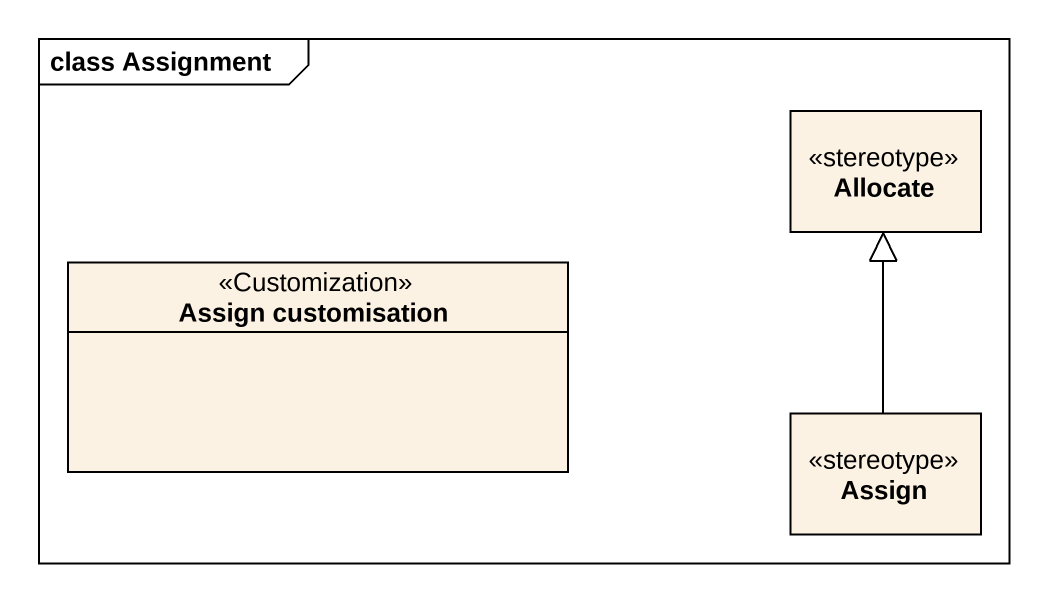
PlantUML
@startuml
mainframe class Assignment
hide circle
hide empty members
class Allocate <<stereotype>>
class "Assign customisation" as Assign_customisation <<Customization>>
class Assign <<stereotype>>
Assign -up-|> Allocate
@enduml
